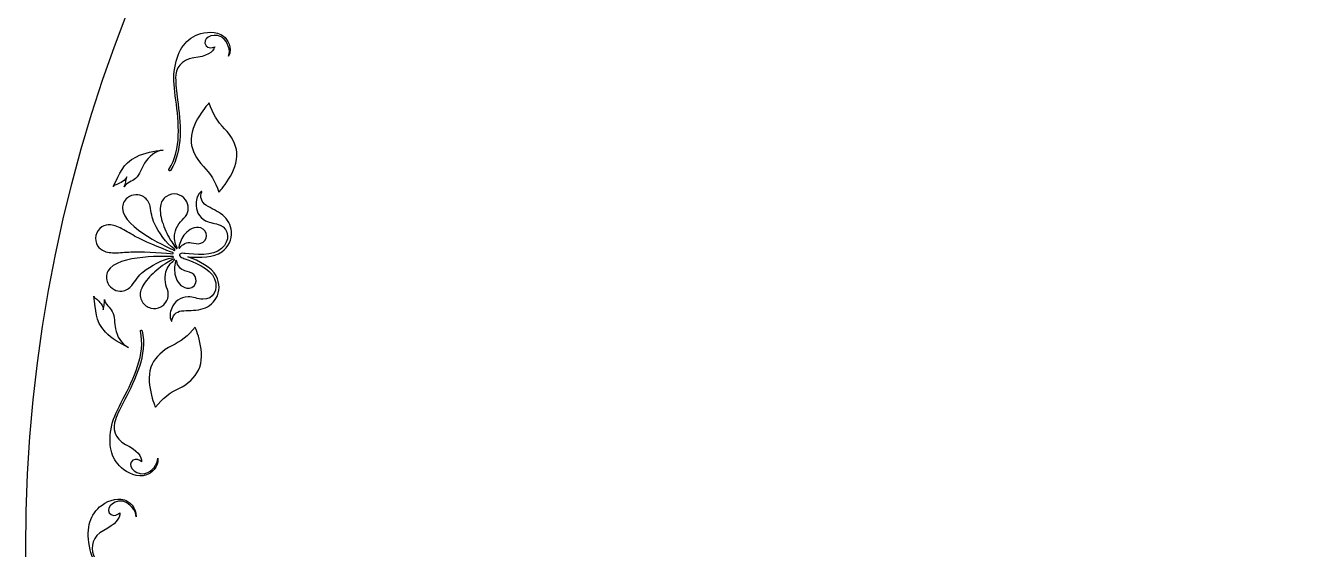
# Model space of a CAD drawing. Header units: centimetres. Extents: x -11.6 to 11.6, y -11.6 to 11.6.
# Drawn here: x -11.58 to -1.39, y 0 to 4.14 of the extents above; entities that cross this region are included whole.
import ezdxf

# ---------------------------------------------------------------- set-up
doc = ezdxf.new("R2010")
doc.units = ezdxf.units.CM
doc.header["$MEASUREMENT"] = 0
doc.layers.add('Camada 1', color=7, linetype='Continuous')

msp = doc.modelspace()

# ---------------------------------------------------------------- linework, layer by layer
at = {"layer": 'Camada 1'}
for points, knots in [([(0.00001, -11.57552), (6.39295, -11.57552), (11.5755, -6.39297), (11.5755, 0), (11.5755, 0), (11.57551, 6.39299), (6.39295, 11.57552), (0.00001, 11.57552), (0.00001, 11.57552), (-6.39298, 11.57552), (-11.57551, 6.39299), (-11.57551, 0), (-11.57551, 0), (-11.57551, -6.39297), (-6.39298, -11.57552), (0.00001, -11.57552)], [0, 0, 0, 0, 0.2, 0.2, 0.2, 0.2, 0.4, 0.4, 0.4, 0.4, 0.6, 0.6, 0.6, 0.6, 1, 1, 1, 1]), ([(-10.39975, 3.781), (-10.40771, 3.72181), (-10.39814, 3.64424), (-10.38694, 3.5542), (-10.38694, 3.5542), (-10.36535, 3.38058), (-10.33842, 3.16447), (-10.44184, 3.00567), (-10.44184, 3.00567), (-10.44398, 3.00249), (-10.44308, 2.99802), (-10.43978, 2.99591), (-10.43978, 2.99591), (-10.43647, 2.99379), (-10.43211, 2.99467), (-10.43002, 2.99808), (-10.43002, 2.99808), (-10.32384, 3.16096), (-10.35099, 3.38001), (-10.3729, 3.5559), (-10.3729, 3.5559), (-10.38116, 3.62234), (-10.38854, 3.68187), (-10.38843, 3.73174), (-10.38843, 3.73174), (-10.38901, 3.80201), (-10.3461, 3.87623), (-10.24553, 3.88829), (-10.24553, 3.88829), (-10.14451, 3.90036), (-10.08961, 3.93253), (-10.07945, 3.97558), (-10.07945, 3.97558), (-10.10091, 3.9668), (-10.1316, 3.96346), (-10.14798, 3.98534), (-10.14798, 3.98534), (-10.18627, 4.03688), (-10.10356, 4.0908), (-10.02929, 4.0558), (-10.02929, 4.0558), (-10.02522, 4.05329), (-10.02082, 4.05112), (-10.01701, 4.04821), (-10.01701, 4.04821), (-9.98052, 4.01993), (-9.9493, 3.94796), (-9.9687, 3.90221), (-9.9687, 3.90221), (-9.93658, 3.96846), (-9.98034, 4.03768), (-10.00839, 4.05929), (-10.00839, 4.05929), (-10.06469, 4.10292), (-10.15388, 4.09707), (-10.21302, 4.07326), (-10.21302, 4.07326), (-10.3204, 4.02979), (-10.3779, 3.93973), (-10.39975, 3.781), (-10.39975, 3.781), (-10.39975, 3.781), (-10.39975, 3.781), (-10.39975, 3.781)], [0, 0, 0, 0, 0.05882353, 0.05882353, 0.05882353, 0.05882353, 0.11764706, 0.11764706, 0.11764706, 0.11764706, 0.17647059, 0.17647059, 0.17647059, 0.17647059, 0.23529412, 0.23529412, 0.23529412, 0.23529412, 0.29411765, 0.29411765, 0.29411765, 0.29411765, 0.35294118, 0.35294118, 0.35294118, 0.35294118, 0.41176471, 0.41176471, 0.41176471, 0.41176471, 0.47058824, 0.47058824, 0.47058824, 0.47058824, 0.52941176, 0.52941176, 0.52941176, 0.52941176, 0.58823529, 0.58823529, 0.58823529, 0.58823529, 0.64705882, 0.64705882, 0.64705882, 0.64705882, 0.70588235, 0.70588235, 0.70588235, 0.70588235, 0.76470588, 0.76470588, 0.76470588, 0.76470588, 0.82352941, 0.82352941, 0.82352941, 0.82352941, 0.88235294, 0.88235294, 0.88235294, 0.88235294, 1, 1, 1, 1]), ([(-10.04574, 2.82699), (-10.07492, 2.91306), (-10.11175, 2.97241), (-10.16904, 3.03019), (-10.16904, 3.03019), (-10.22619, 3.08819), (-10.25889, 3.1578), (-10.26559, 3.21857), (-10.26559, 3.21857), (-10.28197, 3.36549), (-10.12401, 3.53112), (-10.12401, 3.53112), (-10.12401, 3.53112), (-10.0948, 3.44502), (-10.05802, 3.38563), (-10.00074, 3.32784), (-10.00074, 3.32784), (-9.94343, 3.27016), (-9.91094, 3.20031), (-9.90422, 3.13959), (-9.90422, 3.13959), (-9.88789, 2.99262), (-10.04574, 2.82699), (-10.04574, 2.82699)], [0, 0, 0, 0, 0.14285714, 0.14285714, 0.14285714, 0.14285714, 0.28571429, 0.28571429, 0.28571429, 0.28571429, 0.42857143, 0.42857143, 0.42857143, 0.42857143, 0.57142857, 0.57142857, 0.57142857, 0.57142857, 0.71428571, 0.71428571, 0.71428571, 0.71428571, 1, 1, 1, 1]), ([(-10.48794, 3.15873), (-10.55914, 3.1513), (-10.63523, 3.13994), (-10.69963, 3.10692), (-10.69963, 3.10692), (-10.81816, 3.04622), (-10.8206, 2.97751), (-10.88439, 2.87133), (-10.88439, 2.87133), (-10.87658, 2.88432), (-10.86645, 2.88281), (-10.85312, 2.88715), (-10.85312, 2.88715), (-10.82941, 2.89466), (-10.78279, 2.92088), (-10.77568, 2.94766), (-10.77568, 2.94766), (-10.78224, 2.92255), (-10.78214, 2.89197), (-10.79531, 2.8685), (-10.79531, 2.8685), (-10.77758, 2.90006), (-10.73102, 2.91134), (-10.70527, 2.9352), (-10.70527, 2.9352), (-10.67037, 2.96777), (-10.65833, 3.01555), (-10.63431, 3.05529), (-10.63431, 3.05529), (-10.60293, 3.10737), (-10.55041, 3.15219), (-10.48794, 3.15873), (-10.48794, 3.15873), (-10.48794, 3.15873), (-10.48794, 3.15873), (-10.48794, 3.15873)], [0, 0, 0, 0, 0.1, 0.1, 0.1, 0.1, 0.2, 0.2, 0.2, 0.2, 0.3, 0.3, 0.3, 0.3, 0.4, 0.4, 0.4, 0.4, 0.5, 0.5, 0.5, 0.5, 0.6, 0.6, 0.6, 0.6, 0.7, 0.7, 0.7, 0.7, 0.8, 0.8, 0.8, 0.8, 1, 1, 1, 1]), ([(-10.59136, 2.71518), (-10.58239, 2.66793), (-10.57731, 2.62191), (-10.55612, 2.57736), (-10.55612, 2.57736), (-10.52397, 2.51026), (-10.46217, 2.42075), (-10.40118, 2.37718), (-10.40118, 2.37718), (-10.38927, 2.36848), (-10.39292, 2.36175), (-10.40436, 2.36803), (-10.40436, 2.36803), (-10.41817, 2.37475), (-10.80531, 2.54146), (-10.80986, 2.69667), (-10.80986, 2.69667), (-10.81084, 2.72982), (-10.79671, 2.76049), (-10.77028, 2.78065), (-10.77028, 2.78065), (-10.75044, 2.79621), (-10.72787, 2.80491), (-10.70289, 2.80531), (-10.70289, 2.80531), (-10.68077, 2.80584), (-10.66016, 2.80004), (-10.64145, 2.78864), (-10.64145, 2.78864), (-10.61491, 2.77228), (-10.59687, 2.74563), (-10.59136, 2.71518)], [0, 0, 0, 0, 0.11111111, 0.11111111, 0.11111111, 0.11111111, 0.22222222, 0.22222222, 0.22222222, 0.22222222, 0.33333333, 0.33333333, 0.33333333, 0.33333333, 0.44444444, 0.44444444, 0.44444444, 0.44444444, 0.55555556, 0.55555556, 0.55555556, 0.55555556, 0.66666667, 0.66666667, 0.66666667, 0.66666667, 0.77777778, 0.77777778, 0.77777778, 0.77777778, 1, 1, 1, 1]), ([(-10.29342, 2.73264), (-10.2867, 2.70978), (-10.28665, 2.68671), (-10.29419, 2.66475), (-10.29419, 2.66475), (-10.29811, 2.65414), (-10.3025, 2.64327), (-10.31038, 2.63403), (-10.31038, 2.63403), (-10.32784, 2.6136), (-10.34803, 2.59691), (-10.36322, 2.57497), (-10.36322, 2.57497), (-10.37878, 2.5519), (-10.39047, 2.52639), (-10.39489, 2.49911), (-10.39489, 2.49911), (-10.40119, 2.46082), (-10.39481, 2.42352), (-10.37777, 2.38738), (-10.37777, 2.38738), (-10.37663, 2.38508), (-10.37663, 2.38177), (-10.37817, 2.38084), (-10.37817, 2.38084), (-10.38045, 2.37912), (-10.38309, 2.38124), (-10.38449, 2.38261), (-10.38449, 2.38261), (-10.39923, 2.39804), (-10.40859, 2.41476), (-10.41989, 2.43217), (-10.41989, 2.43217), (-10.44968, 2.4772), (-10.46984, 2.52282), (-10.48805, 2.57422), (-10.48805, 2.57422), (-10.50459, 2.62147), (-10.51559, 2.66709), (-10.50906, 2.71601), (-10.50906, 2.71601), (-10.50504, 2.74752), (-10.48837, 2.77554), (-10.46167, 2.793), (-10.46167, 2.793), (-10.43603, 2.80988), (-10.40553, 2.81536), (-10.37637, 2.8089), (-10.37637, 2.8089), (-10.34954, 2.80303), (-10.32549, 2.78834), (-10.30964, 2.76501), (-10.30964, 2.76501), (-10.30249, 2.75495), (-10.29707, 2.74452), (-10.29342, 2.73264)], [0, 0, 0, 0, 0.06666667, 0.06666667, 0.06666667, 0.06666667, 0.13333333, 0.13333333, 0.13333333, 0.13333333, 0.2, 0.2, 0.2, 0.2, 0.26666667, 0.26666667, 0.26666667, 0.26666667, 0.33333333, 0.33333333, 0.33333333, 0.33333333, 0.4, 0.4, 0.4, 0.4, 0.46666667, 0.46666667, 0.46666667, 0.46666667, 0.53333333, 0.53333333, 0.53333333, 0.53333333, 0.6, 0.6, 0.6, 0.6, 0.66666667, 0.66666667, 0.66666667, 0.66666667, 0.73333333, 0.73333333, 0.73333333, 0.73333333, 0.8, 0.8, 0.8, 0.8, 0.86666667, 0.86666667, 0.86666667, 0.86666667, 1, 1, 1, 1]), ([(-10.18123, 2.82982), (-10.19943, 2.78968), (-10.18308, 2.74473), (-10.1484, 2.72285), (-10.1484, 2.72285), (-10.10506, 2.69589), (-10.05881, 2.67816), (-10.01592, 2.64369), (-10.01592, 2.64369), (-9.97584, 2.61183), (-9.95171, 2.56498), (-9.94649, 2.51471), (-9.94649, 2.51471), (-9.94003, 2.45169), (-9.97234, 2.39184), (-10.0234, 2.35368), (-10.0234, 2.35368), (-10.08484, 2.30833), (-10.19527, 2.30537), (-10.29312, 2.31553), (-10.29312, 2.31553), (-10.20073, 2.28172), (-10.10281, 2.23068), (-10.06759, 2.16273), (-10.06759, 2.16273), (-10.03846, 2.10619), (-10.03571, 2.03808), (-10.06915, 1.98456), (-10.06915, 1.98456), (-10.09595, 1.94133), (-10.13815, 1.91013), (-10.18821, 1.89889), (-10.18821, 1.89889), (-10.24187, 1.88677), (-10.29116, 1.89124), (-10.34196, 1.8859), (-10.34196, 1.8859), (-10.38279, 1.88169), (-10.41715, 1.84828), (-10.41848, 1.80451), (-10.41848, 1.80451), (-10.41853, 1.80411), (-10.42015, 1.80173), (-10.42237, 1.80575), (-10.42237, 1.80575), (-10.44002, 1.83837), (-10.43295, 1.87528), (-10.41909, 1.90785), (-10.41909, 1.90785), (-10.39819, 1.95762), (-10.35413, 1.99617), (-10.29056, 1.99776), (-10.29056, 1.99776), (-10.24902, 1.99892), (-10.21449, 1.98035), (-10.1729, 1.97871), (-10.1729, 1.97871), (-10.08971, 1.97569), (-10.04738, 2.05491), (-10.08014, 2.13881), (-10.08014, 2.13881), (-10.11567, 2.22991), (-10.24881, 2.27375), (-10.32242, 2.30222), (-10.32242, 2.30222), (-10.33647, 2.30783), (-10.3507, 2.31), (-10.35801, 2.32405), (-10.35801, 2.32405), (-10.35992, 2.32746), (-10.35833, 2.33426), (-10.35515, 2.33664), (-10.35515, 2.33664), (-10.34234, 2.34606), (-10.32861, 2.34159), (-10.31366, 2.34034), (-10.31366, 2.34034), (-10.23495, 2.3337), (-10.09601, 2.31502), (-10.02423, 2.38082), (-10.02423, 2.38082), (-9.95779, 2.44226), (-9.96115, 2.53163), (-10.03725, 2.56558), (-10.03725, 2.56558), (-10.0753, 2.58225), (-10.11435, 2.58101), (-10.15126, 2.60011), (-10.15126, 2.60011), (-10.20762, 2.62951), (-10.23034, 2.68324), (-10.22725, 2.73727), (-10.22725, 2.73727), (-10.22534, 2.77294), (-10.2155, 2.80887), (-10.18537, 2.83043), (-10.18537, 2.83043), (-10.1816, 2.83305), (-10.18121, 2.83022), (-10.18123, 2.82982)], [0, 0, 0, 0, 0.03846154, 0.03846154, 0.03846154, 0.03846154, 0.07692308, 0.07692308, 0.07692308, 0.07692308, 0.11538462, 0.11538462, 0.11538462, 0.11538462, 0.15384615, 0.15384615, 0.15384615, 0.15384615, 0.19230769, 0.19230769, 0.19230769, 0.19230769, 0.23076923, 0.23076923, 0.23076923, 0.23076923, 0.26923077, 0.26923077, 0.26923077, 0.26923077, 0.30769231, 0.30769231, 0.30769231, 0.30769231, 0.34615385, 0.34615385, 0.34615385, 0.34615385, 0.38461538, 0.38461538, 0.38461538, 0.38461538, 0.42307692, 0.42307692, 0.42307692, 0.42307692, 0.46153846, 0.46153846, 0.46153846, 0.46153846, 0.5, 0.5, 0.5, 0.5, 0.53846154, 0.53846154, 0.53846154, 0.53846154, 0.57692308, 0.57692308, 0.57692308, 0.57692308, 0.61538462, 0.61538462, 0.61538462, 0.61538462, 0.65384615, 0.65384615, 0.65384615, 0.65384615, 0.69230769, 0.69230769, 0.69230769, 0.69230769, 0.73076923, 0.73076923, 0.73076923, 0.73076923, 0.76923077, 0.76923077, 0.76923077, 0.76923077, 0.80769231, 0.80769231, 0.80769231, 0.80769231, 0.84615385, 0.84615385, 0.84615385, 0.84615385, 0.88461538, 0.88461538, 0.88461538, 0.88461538, 0.92307692, 0.92307692, 0.92307692, 0.92307692, 1, 1, 1, 1]), ([(-10.80004, 2.52857), (-10.76101, 2.50611), (-10.725, 2.48401), (-10.68487, 2.46332), (-10.68487, 2.46332), (-10.61536, 2.42739), (-10.44219, 2.35738), (-10.41084, 2.34756), (-10.41084, 2.34756), (-10.40835, 2.34703), (-10.40682, 2.34388), (-10.40732, 2.34182), (-10.40732, 2.34182), (-10.40764, 2.34031), (-10.41052, 2.33796), (-10.41301, 2.33841), (-10.41301, 2.33841), (-10.44537, 2.34336), (-10.63179, 2.35653), (-10.71003, 2.35463), (-10.71003, 2.35463), (-10.75525, 2.35352), (-10.79718, 2.34963), (-10.84203, 2.34706), (-10.84203, 2.34706), (-10.86246, 2.34553), (-10.88219, 2.34521), (-10.90286, 2.34725), (-10.90286, 2.34725), (-10.92003, 2.34876), (-10.93625, 2.35167), (-10.95234, 2.35865), (-10.95234, 2.35865), (-10.97435, 2.36855), (-10.99372, 2.38172), (-11.00661, 2.40188), (-11.00661, 2.40188), (-11.02219, 2.42543), (-11.02603, 2.45686), (-11.02005, 2.48361), (-11.02005, 2.48361), (-11.01359, 2.51062), (-10.99634, 2.53679), (-10.972, 2.5515), (-10.972, 2.5515), (-10.9516, 2.56383), (-10.92842, 2.56706), (-10.90427, 2.56658), (-10.90427, 2.56658), (-10.88678, 2.56542), (-10.87093, 2.56084), (-10.85477, 2.55518), (-10.85477, 2.55518), (-10.83536, 2.54757), (-10.81777, 2.53881), (-10.80004, 2.52857)], [0, 0, 0, 0, 0.06666667, 0.06666667, 0.06666667, 0.06666667, 0.13333333, 0.13333333, 0.13333333, 0.13333333, 0.2, 0.2, 0.2, 0.2, 0.26666667, 0.26666667, 0.26666667, 0.26666667, 0.33333333, 0.33333333, 0.33333333, 0.33333333, 0.4, 0.4, 0.4, 0.4, 0.46666667, 0.46666667, 0.46666667, 0.46666667, 0.53333333, 0.53333333, 0.53333333, 0.53333333, 0.6, 0.6, 0.6, 0.6, 0.66666667, 0.66666667, 0.66666667, 0.66666667, 0.73333333, 0.73333333, 0.73333333, 0.73333333, 0.8, 0.8, 0.8, 0.8, 0.86666667, 0.86666667, 0.86666667, 0.86666667, 1, 1, 1, 1]), ([(-10.31329, 2.49595), (-10.28225, 2.53117), (-10.23645, 2.55672), (-10.18944, 2.54262), (-10.18944, 2.54262), (-10.16327, 2.53479), (-10.14256, 2.50788), (-10.14417, 2.47975), (-10.14417, 2.47975), (-10.14549, 2.45297), (-10.16338, 2.43197), (-10.18817, 2.4222), (-10.18817, 2.4222), (-10.21436, 2.41151), (-10.23786, 2.4218), (-10.26291, 2.42609), (-10.26291, 2.42609), (-10.29768, 2.43188), (-10.33683, 2.41567), (-10.35549, 2.38534), (-10.35549, 2.38534), (-10.35769, 2.38185), (-10.3657, 2.37841), (-10.36314, 2.39188), (-10.36314, 2.39188), (-10.35559, 2.43004), (-10.33911, 2.4665), (-10.31329, 2.49595)], [0, 0, 0, 0, 0.125, 0.125, 0.125, 0.125, 0.25, 0.25, 0.25, 0.25, 0.375, 0.375, 0.375, 0.375, 0.5, 0.5, 0.5, 0.5, 0.625, 0.625, 0.625, 0.625, 0.75, 0.75, 0.75, 0.75, 1, 1, 1, 1]), ([(-10.41732, 2.30756), (-10.49124, 2.29531), (-10.58607, 2.24192), (-10.64441, 2.19559), (-10.64441, 2.19559), (-10.68299, 2.16495), (-10.70788, 2.12566), (-10.73651, 2.08756), (-10.73651, 2.08756), (-10.75487, 2.06258), (-10.78284, 2.04636), (-10.8139, 2.04327), (-10.8139, 2.04327), (-10.83565, 2.0415), (-10.8566, 2.04552), (-10.87634, 2.05539), (-10.87634, 2.05539), (-10.89849, 2.06687), (-10.91492, 2.08486), (-10.92613, 2.10706), (-10.92613, 2.10706), (-10.94087, 2.1372), (-10.94023, 2.1708), (-10.92467, 2.20014), (-10.92467, 2.20014), (-10.85247, 2.33756), (-10.43146, 2.31701), (-10.41601, 2.31719), (-10.41601, 2.31719), (-10.40319, 2.31754), (-10.4028, 2.30994), (-10.41732, 2.30756)], [0, 0, 0, 0, 0.11111111, 0.11111111, 0.11111111, 0.11111111, 0.22222222, 0.22222222, 0.22222222, 0.22222222, 0.33333333, 0.33333333, 0.33333333, 0.33333333, 0.44444444, 0.44444444, 0.44444444, 0.44444444, 0.55555556, 0.55555556, 0.55555556, 0.55555556, 0.66666667, 0.66666667, 0.66666667, 0.66666667, 0.77777778, 0.77777778, 0.77777778, 0.77777778, 1, 1, 1, 1]), ([(-10.66299, 2.05039), (-10.64738, 2.09725), (-10.61748, 2.13358), (-10.58182, 2.16863), (-10.58182, 2.16863), (-10.54287, 2.20686), (-10.50467, 2.23882), (-10.45829, 2.26631), (-10.45829, 2.26631), (-10.44046, 2.27684), (-10.42469, 2.28793), (-10.40463, 2.29552), (-10.40463, 2.29552), (-10.40283, 2.29605), (-10.39958, 2.29663), (-10.39817, 2.29414), (-10.39817, 2.29414), (-10.39722, 2.29237), (-10.39867, 2.28954), (-10.40068, 2.28808), (-10.40068, 2.28808), (-10.43193, 2.26318), (-10.45394, 2.23244), (-10.46519, 2.19534), (-10.46519, 2.19534), (-10.47321, 2.16886), (-10.47382, 2.14081), (-10.47011, 2.11327), (-10.47011, 2.11327), (-10.46611, 2.08663), (-10.45529, 2.06284), (-10.44855, 2.03702), (-10.44855, 2.03702), (-10.44548, 2.02514), (-10.44635, 2.01355), (-10.44752, 2.00215), (-10.44752, 2.00215), (-10.45032, 1.97908), (-10.46051, 1.95847), (-10.47665, 1.94111), (-10.47665, 1.94111), (-10.48509, 1.93201), (-10.49451, 1.92463), (-10.50538, 1.91891), (-10.50538, 1.91891), (-10.5298, 1.90499), (-10.55795, 1.90216), (-10.58462, 1.90883), (-10.58462, 1.90883), (-10.61364, 1.91568), (-10.63865, 1.9342), (-10.65418, 1.96069), (-10.65418, 1.96069), (-10.67047, 1.98811), (-10.67317, 2.0206), (-10.66299, 2.05039)], [0, 0, 0, 0, 0.06666667, 0.06666667, 0.06666667, 0.06666667, 0.13333333, 0.13333333, 0.13333333, 0.13333333, 0.2, 0.2, 0.2, 0.2, 0.26666667, 0.26666667, 0.26666667, 0.26666667, 0.33333333, 0.33333333, 0.33333333, 0.33333333, 0.4, 0.4, 0.4, 0.4, 0.46666667, 0.46666667, 0.46666667, 0.46666667, 0.53333333, 0.53333333, 0.53333333, 0.53333333, 0.6, 0.6, 0.6, 0.6, 0.66666667, 0.66666667, 0.66666667, 0.66666667, 0.73333333, 0.73333333, 0.73333333, 0.73333333, 0.8, 0.8, 0.8, 0.8, 0.86666667, 0.86666667, 0.86666667, 0.86666667, 1, 1, 1, 1]), ([(-10.39054, 2.16218), (-10.40073, 2.20015), (-10.39948, 2.24042), (-10.38951, 2.27772), (-10.38951, 2.27772), (-10.38591, 2.29092), (-10.38025, 2.28426), (-10.3798, 2.28023), (-10.3798, 2.28023), (-10.37633, 2.24491), (-10.34831, 2.21281), (-10.3145, 2.20284), (-10.3145, 2.20284), (-10.29018, 2.19572), (-10.26449, 2.19474), (-10.24566, 2.17371), (-10.24566, 2.17371), (-10.22767, 2.15381), (-10.22089, 2.12717), (-10.23137, 2.10254), (-10.23137, 2.10254), (-10.2423, 2.0765), (-10.27275, 2.06156), (-10.29966, 2.06603), (-10.29966, 2.06603), (-10.34813, 2.07431), (-10.37819, 2.11656), (-10.39054, 2.16218)], [0, 0, 0, 0, 0.125, 0.125, 0.125, 0.125, 0.25, 0.25, 0.25, 0.25, 0.375, 0.375, 0.375, 0.375, 0.5, 0.5, 0.5, 0.5, 0.625, 0.625, 0.625, 0.625, 0.75, 0.75, 0.75, 0.75, 1, 1, 1, 1]), ([(-10.7631, 1.5979), (-10.81956, 1.62552), (-10.85356, 1.68556), (-10.86528, 1.74527), (-10.86528, 1.74527), (-10.87425, 1.7908), (-10.86925, 1.83986), (-10.89089, 1.88243), (-10.89089, 1.88243), (-10.9069, 1.91355), (-10.94682, 1.94003), (-10.9527, 1.97583), (-10.9527, 1.97583), (-10.94828, 1.94927), (-10.95889, 1.92058), (-10.96127, 1.89476), (-10.96127, 1.89476), (-10.95886, 1.92233), (-10.99366, 1.96292), (-11.01337, 1.97813), (-11.01337, 1.97813), (-11.02443, 1.98678), (-11.03443, 1.98882), (-11.03729, 2.00364), (-11.03729, 2.00364), (-11.01369, 1.88204), (-11.03496, 1.81671), (-10.94429, 1.71908), (-10.94429, 1.71908), (-10.89508, 1.66603), (-10.8275, 1.62933), (-10.7631, 1.5979), (-10.7631, 1.5979), (-10.7631, 1.5979), (-10.7631, 1.5979), (-10.7631, 1.5979)], [0, 0, 0, 0, 0.1, 0.1, 0.1, 0.1, 0.2, 0.2, 0.2, 0.2, 0.3, 0.3, 0.3, 0.3, 0.4, 0.4, 0.4, 0.4, 0.5, 0.5, 0.5, 0.5, 0.6, 0.6, 0.6, 0.6, 0.7, 0.7, 0.7, 0.7, 0.8, 0.8, 0.8, 0.8, 1, 1, 1, 1]), ([(-10.89309, 0.98311), (-10.92682, 0.82645), (-10.90357, 0.72223), (-10.81758, 0.64452), (-10.81758, 0.64452), (-10.77014, 0.60208), (-10.68836, 0.56594), (-10.62049, 0.58771), (-10.62049, 0.58771), (-10.58678, 0.59845), (-10.52191, 0.64854), (-10.5295, 0.72183), (-10.5295, 0.72183), (-10.52688, 0.67214), (-10.58088, 0.61518), (-10.62478, 0.60115), (-10.62478, 0.60115), (-10.62944, 0.59969), (-10.63428, 0.59909), (-10.63899, 0.59819), (-10.63899, 0.59819), (-10.72072, 0.59073), (-10.78001, 0.66965), (-10.72641, 0.70498), (-10.72641, 0.70498), (-10.70358, 0.72001), (-10.67585, 0.70622), (-10.65865, 0.69067), (-10.65865, 0.69067), (-10.65354, 0.73456), (-10.69405, 0.78367), (-10.78491, 0.8295), (-10.78491, 0.8295), (-10.87529, 0.8753), (-10.89024, 0.95975), (-10.86561, 1.02553), (-10.86561, 1.02553), (-10.8486, 1.07239), (-10.82135, 1.12586), (-10.79089, 1.18542), (-10.79089, 1.18542), (-10.71011, 1.34322), (-10.60968, 1.53978), (-10.65373, 1.72922), (-10.65373, 1.72922), (-10.65458, 1.73306), (-10.65833, 1.73549), (-10.66217, 1.73456), (-10.66217, 1.73456), (-10.66603, 1.73363), (-10.66839, 1.72988), (-10.66746, 1.72612), (-10.66746, 1.72612), (-10.62454, 1.54157), (-10.72382, 1.34763), (-10.80346, 1.19182), (-10.80346, 1.19182), (-10.84478, 1.11112), (-10.88032, 1.04143), (-10.89309, 0.98311), (-10.89309, 0.98311), (-10.89309, 0.98311), (-10.89309, 0.98311), (-10.89309, 0.98311)], [0, 0, 0, 0, 0.05882353, 0.05882353, 0.05882353, 0.05882353, 0.11764706, 0.11764706, 0.11764706, 0.11764706, 0.17647059, 0.17647059, 0.17647059, 0.17647059, 0.23529412, 0.23529412, 0.23529412, 0.23529412, 0.29411765, 0.29411765, 0.29411765, 0.29411765, 0.35294118, 0.35294118, 0.35294118, 0.35294118, 0.41176471, 0.41176471, 0.41176471, 0.41176471, 0.47058824, 0.47058824, 0.47058824, 0.47058824, 0.52941176, 0.52941176, 0.52941176, 0.52941176, 0.58823529, 0.58823529, 0.58823529, 0.58823529, 0.64705882, 0.64705882, 0.64705882, 0.64705882, 0.70588235, 0.70588235, 0.70588235, 0.70588235, 0.76470588, 0.76470588, 0.76470588, 0.76470588, 0.82352941, 0.82352941, 0.82352941, 0.82352941, 0.88235294, 0.88235294, 0.88235294, 0.88235294, 1, 1, 1, 1]), ([(-10.20809, 1.41629), (-10.23518, 1.36157), (-10.28966, 1.30707), (-10.36322, 1.27246), (-10.36322, 1.27246), (-10.43672, 1.23777), (-10.49168, 1.19454), (-10.54853, 1.12358), (-10.54853, 1.12358), (-10.54853, 1.12358), (-10.64034, 1.33324), (-10.57462, 1.46566), (-10.57462, 1.46566), (-10.54753, 1.52056), (-10.49302, 1.57475), (-10.41949, 1.60967), (-10.41949, 1.60967), (-10.34588, 1.64441), (-10.29096, 1.68764), (-10.2341, 1.7585), (-10.2341, 1.7585), (-10.23412, 1.7585), (-10.14245, 1.54892), (-10.20809, 1.41629)], [0, 0, 0, 0, 0.14285714, 0.14285714, 0.14285714, 0.14285714, 0.28571429, 0.28571429, 0.28571429, 0.28571429, 0.42857143, 0.42857143, 0.42857143, 0.42857143, 0.57142857, 0.57142857, 0.57142857, 0.57142857, 0.71428571, 0.71428571, 0.71428571, 0.71428571, 1, 1, 1, 1]), ([(-11.06574, -0.00389), (-11.05299, -0.06228), (-11.01745, -0.1319), (-10.97613, -0.21265), (-10.97613, -0.21265), (-10.89646, -0.36846), (-10.79725, -0.56232), (-10.84011, -0.74687), (-10.84011, -0.74687), (-10.84104, -0.75063), (-10.83865, -0.75452), (-10.83482, -0.75536), (-10.83482, -0.75536), (-10.83101, -0.75623), (-10.82717, -0.7539), (-10.82643, -0.74996), (-10.82643, -0.74996), (-10.78232, -0.5606), (-10.88279, -0.36412), (-10.96354, -0.20624), (-10.96354, -0.20624), (-10.99402, -0.14666), (-11.02133, -0.09326), (-11.03828, -0.04635), (-11.03828, -0.04635), (-11.06286, 0.0195), (-11.04794, 0.10393), (-10.95753, 0.14968), (-10.95753, 0.14968), (-10.86672, 0.19556), (-10.82614, 0.24453), (-10.83132, 0.28843), (-10.83132, 0.28843), (-10.84847, 0.27287), (-10.87614, 0.25922), (-10.89903, 0.27417), (-10.89903, 0.27417), (-10.95263, 0.30949), (-10.89337, 0.38847), (-10.81164, 0.38096), (-10.81164, 0.38096), (-10.80693, 0.38003), (-10.80209, 0.3795), (-10.79748, 0.37805), (-10.79748, 0.37805), (-10.75351, 0.36395), (-10.69956, 0.30698), (-10.70212, 0.25737), (-10.70212, 0.25737), (-10.69458, 0.33061), (-10.75938, 0.38069), (-10.79311, 0.39143), (-10.79311, 0.39143), (-10.86098, 0.41313), (-10.94278, 0.37712), (-10.9902, 0.33454), (-10.9902, 0.33454), (-11.07627, 0.25699), (-11.09947, 0.15272), (-11.06574, -0.00389), (-11.06574, -0.00389), (-11.06574, -0.00389), (-11.06574, -0.00389), (-11.06574, -0.00389)], [0, 0, 0, 0, 0.05882353, 0.05882353, 0.05882353, 0.05882353, 0.11764706, 0.11764706, 0.11764706, 0.11764706, 0.17647059, 0.17647059, 0.17647059, 0.17647059, 0.23529412, 0.23529412, 0.23529412, 0.23529412, 0.29411765, 0.29411765, 0.29411765, 0.29411765, 0.35294118, 0.35294118, 0.35294118, 0.35294118, 0.41176471, 0.41176471, 0.41176471, 0.41176471, 0.47058824, 0.47058824, 0.47058824, 0.47058824, 0.52941176, 0.52941176, 0.52941176, 0.52941176, 0.58823529, 0.58823529, 0.58823529, 0.58823529, 0.64705882, 0.64705882, 0.64705882, 0.64705882, 0.70588235, 0.70588235, 0.70588235, 0.70588235, 0.76470588, 0.76470588, 0.76470588, 0.76470588, 0.82352941, 0.82352941, 0.82352941, 0.82352941, 0.88235294, 0.88235294, 0.88235294, 0.88235294, 1, 1, 1, 1])]:
    msp.add_open_spline(points, degree=3, knots=knots, dxfattribs=at)

doc.saveas('drawing.dxf')
